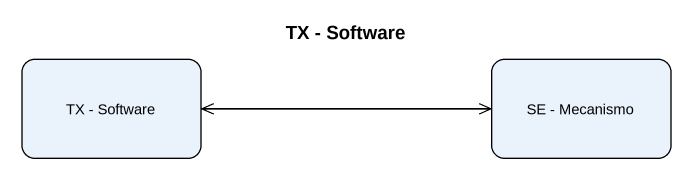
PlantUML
@startuml
title TX - Software
hide empty description
state "TX - Software" as TX_Software
state "SE - Mecanismo" as SE_Mecanismo
TX_Software -right-> SE_Mecanismo
SE_Mecanismo -left-> TX_Software
@enduml
